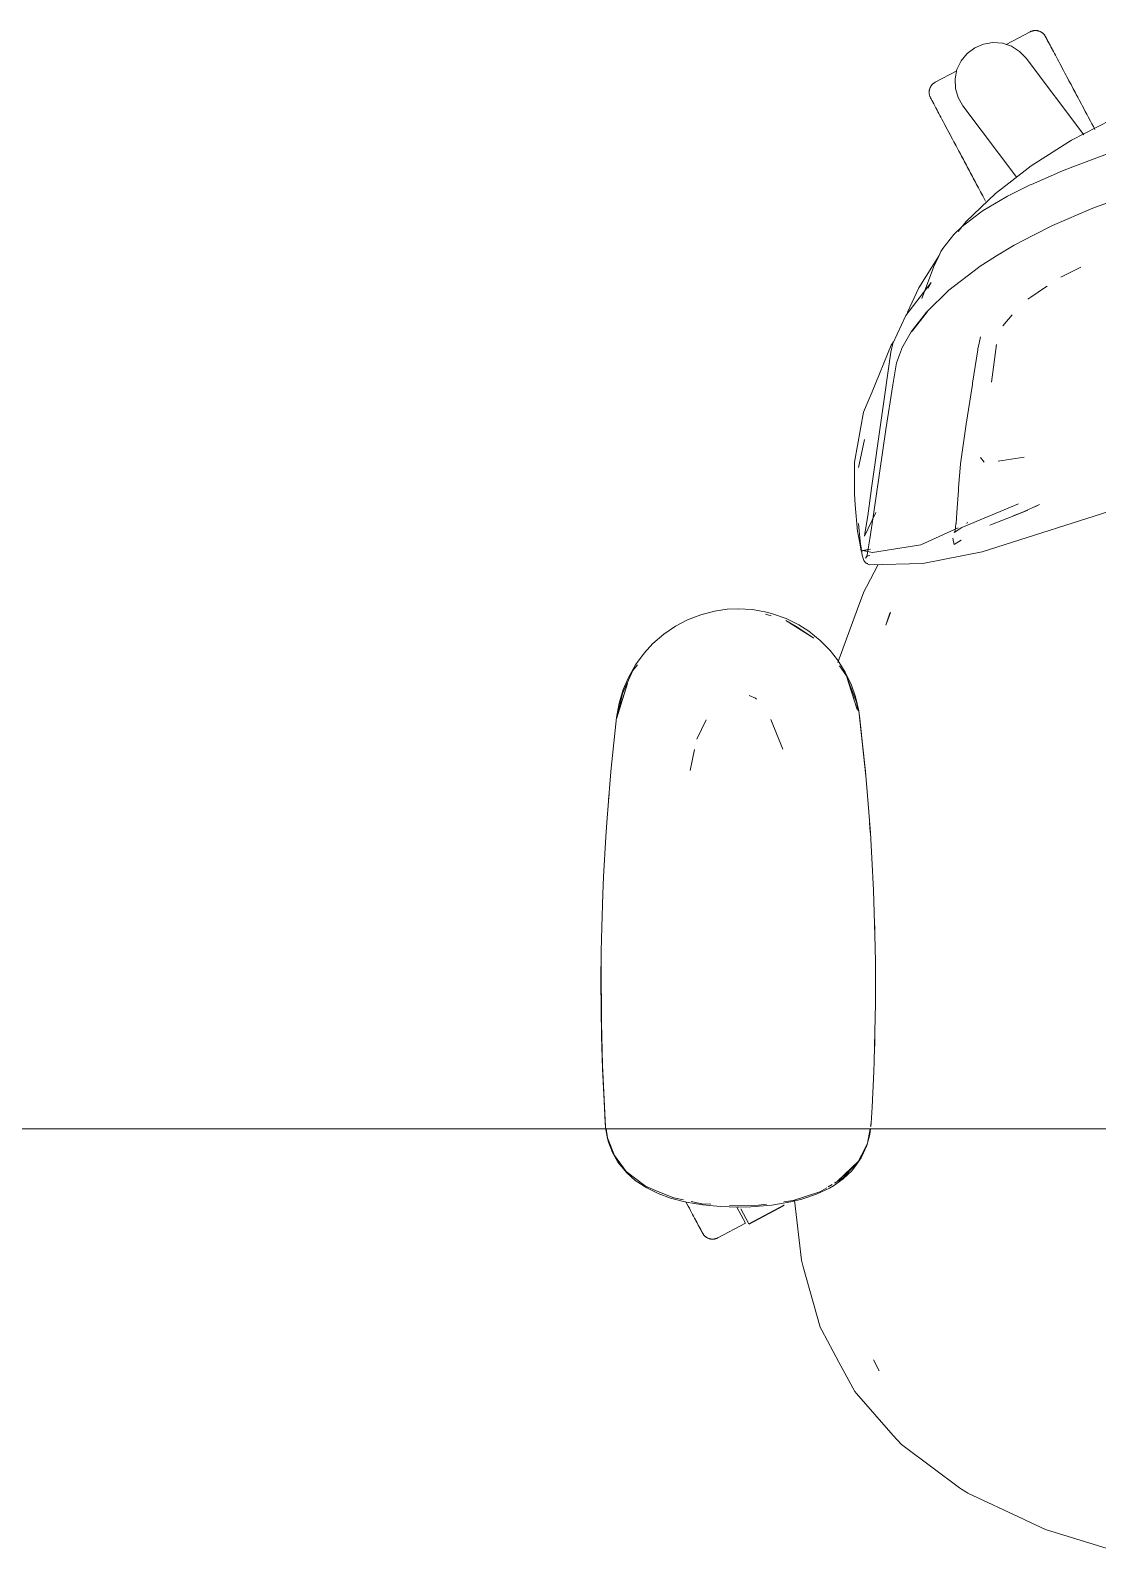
# Model space of a CAD drawing. Header units: millimetres. Extents: x 155927 to 317870, y -36033 to 97293.
# Drawn here: x 167232 to 167609, y 21777 to 22316 of the extents above; entities that cross this region are included whole.
import ezdxf

# ---------------------------------------------------------------- set-up
doc = ezdxf.new("R2010")
doc.units = ezdxf.units.MM
doc.header["$MEASUREMENT"] = 0
doc.layers.add('G-IMPT', color=8, linetype='CONTINUOUS', lineweight=9)
doc.layers.add('I-FURN', color=8, linetype='CONTINUOUS', lineweight=9)

msp = doc.modelspace()

# ---------------------------------------------------------------- linework, layer by layer
at = {"layer": 'G-IMPT'}
for p, q in [((167613.48, 22283.96), (167599.7, 22276.87)), ((167599.7, 22276.87), (167585.41, 22267.9)), ((167615.28, 22273.15), (167600.2, 22267.55)), ((167585.41, 22267.9), (167572.81, 22258.09)), ((167585.57, 22261.3), (167596.52, 22266.07)), ((167596.52, 22266.07), (167600.2, 22267.55)), ((167562.51, 22248.13), (167572.81, 22258.09)), ((167577.11, 22257.08), (167585.12, 22261.08)), ((167585.57, 22261.3), (167585.12, 22261.08)), ((167622.05, 22258.38), (167607.18, 22252.92)), ((167576.51, 22256.77), (167568.51, 22252.04)), ((167577.11, 22257.08), (167576.51, 22256.77)), ((167607.18, 22252.92), (167592.95, 22246.75)), ((167562.51, 22248.13), (167559.65, 22244.62)), ((167561.09, 22246.46), (167567.22, 22251.18)), ((167567.22, 22251.18), (167568.51, 22252.04)), ((167554.21, 22238.7), (167558.07, 22243.57)), ((167558.07, 22243.57), (167561.09, 22246.46)), ((167586.22, 22243.36), (167579.43, 22239.79)), ((167586.22, 22243.36), (167592.95, 22246.75)), ((167553.59, 22237.57), (167552.42, 22235.13)), ((167554.21, 22238.7), (167553.59, 22237.57)), ((167573.2, 22236.02), (167579.43, 22239.79)), ((167545.78, 22224.76), (167552.9, 22236.21)), ((167546.84, 22221), (167551.35, 22232.9)), ((167552.42, 22235.13), (167551.35, 22232.9)), ((167556.41, 22223.95), (167566.85, 22231.97)), ((167567.11, 22232.14), (167566.85, 22231.97)), ((167573.2, 22236.02), (167567.11, 22232.14)), ((167595.97, 22228.52), (167602.94, 22232.06)), ((167550.07, 22226.65), (167541.13, 22214.95)), ((167550.07, 22226.65), (167548.91, 22224.62)), ((167541.8, 22216.13), (167545.78, 22224.76)), ((167556.41, 22223.95), (167548.51, 22216.21)), ((167585.37, 22221.49), (167584.26, 22220.74)), ((167585.37, 22221.49), (167590.5, 22224.99)), ((167590.5, 22224.99), (167591.08, 22225.38)), ((167538.09, 22208.43), (167541.13, 22214.95)), ((167543.09, 22209.25), (167548.51, 22216.21)), ((167548.82, 22216.42), (167543.42, 22209.47)), ((167548.82, 22216.42), (167546.01, 22212.85)), ((167578.73, 22215.22), (167575.4, 22211.31)), ((167543.42, 22209.47), (167546.01, 22212.85)), ((167536.04, 22204.5), (167529.24, 22188.05)), ((167535.88, 22202.07), (167536.52, 22205.06)), ((167536.81, 22205.67), (167536.04, 22204.5)), ((167538.09, 22208.43), (167536.52, 22205.06)), ((167543.09, 22209.25), (167539.81, 22203.41)), ((167567.07, 22205.24), (167566.65, 22203.26)), ((167567.53, 22207.41), (167567.07, 22205.24)), ((167571.45, 22191.37), (167573.23, 22204.72)), ((167573.23, 22204.72), (167573.09, 22204.25)), ((167529.2, 22154.85), (167535.88, 22202.07)), ((167537.84, 22198.2), (167539.59, 22202.99)), ((167539.81, 22203.41), (167539.59, 22202.99)), ((167564.77, 22191.07), (167566.58, 22202.79)), ((167566.58, 22202.79), (167566.65, 22203.26)), ((167537.84, 22198.2), (167536.54, 22190.53)), ((167529.24, 22188.05), (167527.85, 22184.69)), ((167534.14, 22174.76), (167536.54, 22190.53)), ((167562.48, 22176.59), (167564.6, 22189.95)), ((167564.6, 22189.95), (167564.68, 22190.46)), ((167564.77, 22191.07), (167564.68, 22190.46)), ((167526.25, 22180.83), (167527.85, 22184.69)), ((167523.02, 22163.13), (167526.25, 22180.83)), ((167529.59, 22143.89), (167534.14, 22174.76)), ((167562.48, 22176.59), (167560.45, 22162.52)), ((167524.43, 22161.27), (167526.47, 22170.57)), ((167526.47, 22170.57), (167526.62, 22171.15)), ((167523.02, 22163.13), (167522.99, 22156.16)), ((167560.44, 22162.44), (167559.82, 22154.2)), ((167560.44, 22162.44), (167560.45, 22162.52)), ((167568.83, 22163.18), (167567.55, 22164.82)), ((167573.78, 22163.53), (167582.94, 22164.93)), ((167573.78, 22163.53), (167574.13, 22163.58)), ((167522.99, 22156.16), (167522.99, 22151.99)), ((167523.33, 22148.04), (167522.99, 22151.99)), ((167529.2, 22154.85), (167527.76, 22144.19)), ((167559.75, 22153.21), (167559.19, 22145.35)), ((167559.82, 22154.2), (167559.75, 22153.21)), ((167524.14, 22138.71), (167523.33, 22148.04)), ((167526.57, 22137.01), (167530.56, 22145.41)), ((167559.19, 22145.35), (167558.9, 22141.48)), ((167560.97, 22140.04), (167580.95, 22148.48)), ((167618.37, 22147.49), (167568.13, 22131.5)), ((167584.21, 22146.2), (167579.1, 22144.17)), ((167579.1, 22144.17), (167584.22, 22146.2)), ((167579.31, 22144.18), (167584.21, 22146.2)), ((167581.69, 22145.2), (167588.4, 22148.25)), ((167588.4, 22148.25), (167586.76, 22147.33)), ((167524.65, 22138.88), (167524.44, 22141.47)), ((167527.55, 22142.89), (167526.71, 22137.87)), ((167527.55, 22142.89), (167527.76, 22144.19)), ((167528.48, 22136.04), (167529.59, 22143.89)), ((167546.47, 22133.94), (167559.65, 22139.92)), ((167558.3, 22138.28), (167560.97, 22140.04)), ((167558.89, 22141.4), (167558.59, 22139.02)), ((167558.89, 22141.4), (167558.9, 22141.48)), ((167562.69, 22141.49), (167562.96, 22141.93)), ((167579.31, 22144.18), (167570.84, 22140.93)), ((167524.14, 22138.71), (167524.18, 22138.24)), ((167524.18, 22138.24), (167524.99, 22133.99)), ((167525.17, 22134.2), (167524.65, 22138.88)), ((167524.99, 22133.99), (167525.43, 22131.67)), ((167525.25, 22133.58), (167525.17, 22134.2)), ((167526.57, 22137.01), (167526.71, 22137.87)), ((167527.37, 22129.77), (167528.48, 22136.04)), ((167557.83, 22136.37), (167558, 22135.01)), ((167558, 22135.01), (167558.28, 22134.14)), ((167560.76, 22135.67), (167558.28, 22134.14)), ((167558.28, 22134.14), (167560.75, 22135.63)), ((167558.3, 22134.08), (167558.28, 22134.14)), ((167558.59, 22139), (167558.3, 22138.28)), ((167558.3, 22134.08), (167560.76, 22135.67)), ((167558.59, 22139), (167558.59, 22139.02)), ((167525.25, 22133.58), (167525.78, 22130.3)), ((167528.71, 22132.4), (167525.43, 22131.67)), ((167526.33, 22128.44), (167525.78, 22130.3)), ((167528.71, 22132.4), (167525.84, 22131.91)), ((167525.84, 22131.91), (167529.42, 22131.22)), ((167527.54, 22130.39), (167526.98, 22129.29)), ((167527.37, 22129.79), (167526.98, 22129.29)), ((167527.54, 22130.39), (167527.37, 22129.77)), ((167527.37, 22129.79), (167527.92, 22130.11)), ((167528.41, 22130.19), (167527.92, 22130.11)), ((167546.47, 22133.94), (167529.42, 22131.22)), ((167547.17, 22127.31), (167568.13, 22131.5)), ((167526.33, 22128.44), (167526.65, 22127.9)), ((167526.65, 22127.9), (167527.15, 22127.53)), ((167528.19, 22126.92), (167527.15, 22127.53)), ((167527.77, 22127.4), (167527.15, 22127.53)), ((167527.15, 22127.53), (167527.22, 22127.51)), ((167527.77, 22127.4), (167527.22, 22127.51)), ((167531.37, 22126.99), (167527.23, 22119.08)), ((167547.17, 22127.31), (167528.19, 22126.92)), ((167527.23, 22119.08), (167526.31, 22117.32)), ((167524.12, 22111.35), (167526.31, 22117.32)), ((167459.86, 22105.26), (167464.02, 22107.45)), ((167464.02, 22107.45), (167468.73, 22109.29)), ((167473.6, 22110.55), (167468.73, 22109.29)), ((167473.6, 22110.55), (167478.11, 22111.2)), ((167481.96, 22111.37), (167478.11, 22111.2)), ((167481.96, 22111.37), (167487, 22111.07)), ((167487, 22111.07), (167491.95, 22110.19)), ((167493.64, 22108.83), (167491.61, 22109.45)), ((167491.95, 22110.19), (167494.08, 22109.63)), ((167498.85, 22107.92), (167494.08, 22109.63)), ((167498.75, 22107.27), (167502.43, 22105.11)), ((167498.75, 22107.27), (167508.7, 22100.95)), ((167498.85, 22107.92), (167503.36, 22105.68)), ((167517.17, 22092.41), (167524.12, 22111.35)), ((167535.71, 22110.05), (167534.08, 22105.58)), ((167534.08, 22105.58), (167535.45, 22109.46)), ((167535.71, 22110.05), (167535.45, 22109.46)), ((167455.69, 22102.43), (167451.85, 22099.11)), ((167459.86, 22105.26), (167455.69, 22102.43)), ((167502.43, 22105.11), (167508.7, 22100.95)), ((167503.36, 22105.68), (167506.91, 22103.41)), ((167510.88, 22100.22), (167506.91, 22103.41)), ((167448.69, 22095.67), (167451.85, 22099.11)), ((167510.88, 22100.22), (167514.43, 22096.62)), ((167514.43, 22096.62), (167517.05, 22093.31)), ((167443.18, 22087.15), (167445.69, 22091.59)), ((167446.38, 22091.63), (167444.79, 22089.52)), ((167448.69, 22095.67), (167445.69, 22091.59)), ((167519.78, 22088.98), (167517.05, 22093.31)), ((167520.18, 22087.66), (167517.75, 22091.24)), ((167441.05, 22081.46), (167444.79, 22089.52)), ((167443.18, 22087.15), (167441.37, 22082.91)), ((167519.78, 22088.98), (167521.97, 22084.4)), ((167520.18, 22087.66), (167521.08, 22084.95)), ((167520.18, 22087.66), (167523.99, 22075.81)), ((167523.78, 22078.44), (167520.58, 22086.62)), ((167439.01, 22072.49), (167442.84, 22084.95)), ((167441.05, 22081.46), (167439.14, 22073.06)), ((167441.37, 22082.91), (167439.9, 22078.05)), ((167442.84, 22084.95), (167439.93, 22075.81)), ((167485.79, 22080.75), (167488.01, 22079.74)), ((167521.08, 22084.95), (167523.99, 22075.81)), ((167521.97, 22084.4), (167523.42, 22080.27)), ((167524.58, 22075.31), (167523.42, 22080.27)), ((167439.01, 22073), (167439.9, 22078.05)), ((167439.01, 22072.49), (167439.93, 22075.81)), ((167488.01, 22079.74), (167488.46, 22079.44)), ((167524.36, 22075.38), (167523.78, 22078.44)), ((167524.58, 22075.31), (167527.03, 22052.35)), ((167524.58, 22075.31), (167524.91, 22072.49)), ((167524.58, 22075.31), (167526.93, 22053.87)), ((167437.1, 22055.08), (167439.01, 22073)), ((167470.58, 22072.12), (167467.31, 22065.34)), ((167497.68, 22061.79), (167493.53, 22072.21)), ((167527.03, 22052.35), (167524.91, 22072.49)), ((167464.98, 22054.29), (167466.55, 22061.72)), ((167436.76, 22050.95), (167437.1, 22055.08)), ((167526.93, 22053.87), (167527.91, 22042.47)), ((167435.51, 22035.89), (167436.76, 22050.95)), ((167436.16, 22044.07), (167436.33, 22045.75)), ((167528.64, 22032.19), (167527.91, 22042.47)), ((167435.51, 22035.89), (167435.18, 22030.8)), ((167528.51, 22034.23), (167528.37, 22035.65)), ((167528.51, 22034.23), (167528.6, 22032.33)), ((167528.64, 22032.19), (167529.2, 22023.32)), ((167435.18, 22030.8), (167434.37, 22016.66)), ((167529.74, 22012.01), (167529.2, 22023.32)), ((167434.12, 22010.64), (167434.37, 22016.66)), ((167434.12, 22010.64), (167433.73, 21998.88)), ((167529.74, 22012.01), (167530.04, 22004.13)), ((167433.98, 22005.75), (167433.87, 22003.82)), ((167433.87, 22003.82), (167433.85, 22002.32)), ((167530.33, 21991.82), (167530.04, 22004.13)), ((167530.12, 22000.26), (167530.2, 21998.6)), ((167433.56, 21990.46), (167433.73, 21998.88)), ((167530.2, 21998.6), (167530.2, 21996.52)), ((167433.56, 21990.46), (167433.48, 21979.67)), ((167433.56, 21990.46), (167433.52, 21970.28)), ((167433.56, 21990.46), (167433.68, 21960.44)), ((167530.33, 21991.82), (167530.4, 21986.35)), ((167530.41, 21971.64), (167530.4, 21986.35)), ((167433.68, 21960.44), (167433.48, 21979.67)), ((167433.52, 21970.28), (167433.68, 21960.44)), ((167433.52, 21970.28), (167434.02, 21948.88)), ((167433.52, 21970.28), (167433.98, 21950.09)), ((167433.56, 21970.28), (167433.54, 21968.24)), ((167433.54, 21968.24), (167433.62, 21966.03)), ((167530.36, 21967.13), (167529.98, 21951.46)), ((167530.36, 21967.13), (167530.41, 21971.64)), ((167433.68, 21960.44), (167434.02, 21948.88)), ((167530.07, 21955.5), (167530.18, 21958.18)), ((167530.18, 21960.4), (167530.18, 21958.18)), ((167529.98, 21951.46), (167529.86, 21947.91)), ((167434.02, 21948.88), (167433.98, 21950.09)), ((167433.98, 21950.09), (167435.07, 21928.31)), ((167433.98, 21950.09), (167434.96, 21929.91)), ((167434.02, 21948.88), (167435.07, 21928.31)), ((167529.24, 21935.35), (167529.86, 21947.91)), ((167529.24, 21935.35), (167528.96, 21929.69)), ((167435.07, 21928.31), (167434.96, 21929.91)), ((167528.68, 21928.43), (167528.96, 21929.91)), ((167528.96, 21929.69), (167528.8, 21928.43)), ((167435.07, 21928.31), (167435.32, 21926.66)), ((167435.79, 21924.44), (167435.31, 21927.61)), ((167435.77, 21924.26), (167435.32, 21926.66)), ((167435.77, 21924.26), (167436.14, 21922.92)), ((167435.79, 21924.44), (167438.2, 21918.25)), ((167528.46, 21925.68), (167527.39, 21921.73)), ((167527.59, 21922.57), (167528.53, 21927.61)), ((167528.7, 21927.61), (167528.46, 21925.68)), ((167437.53, 21919.28), (167436.14, 21922.92)), ((167437.53, 21919.28), (167439.49, 21915.84)), ((167525.41, 21917.4), (167527.39, 21921.73)), ((167525.49, 21918.31), (167527.59, 21922.57)), ((167438.2, 21918.25), (167442.37, 21912.62)), ((167439.49, 21915.84), (167442.57, 21912.1)), ((167516.99, 21909.17), (167524.38, 21916.07)), ((167518.61, 21910.58), (167522.15, 21913.66)), ((167519.08, 21910.36), (167524.38, 21916.07)), ((167522.07, 21912.86), (167523.2, 21914.18)), ((167524.38, 21916.07), (167522.15, 21913.66)), ((167525.41, 21917.4), (167523.2, 21914.18)), ((167525.49, 21918.31), (167524.38, 21916.07)), ((167442.37, 21912.62), (167449.16, 21907.41)), ((167445.6, 21909.44), (167442.57, 21912.1)), ((167449.65, 21906.78), (167445.6, 21909.44)), ((167513.7, 21907.15), (167515.14, 21908.01)), ((167519.02, 21909.99), (167515.57, 21907.55)), ((167515.92, 21908.48), (167519.08, 21910.36)), ((167516.99, 21909.17), (167518.46, 21910.45)), ((167522.07, 21912.86), (167519.02, 21909.99)), ((167449.16, 21907.41), (167453.55, 21905.57)), ((167449.65, 21906.78), (167453.72, 21904.8)), ((167459.17, 21903.24), (167453.55, 21905.57)), ((167458.06, 21903.21), (167453.72, 21904.8)), ((167458.06, 21903.21), (167463.54, 21901.78)), ((167459.17, 21903.24), (167462.64, 21902.53)), ((167498.09, 21901.91), (167501.38, 21902.37)), ((167504.47, 21902.8), (167500.54, 21901.82)), ((167501.38, 21902.37), (167510.78, 21905.4)), ((167501.89, 21902.49), (167504.3, 21881.21)), ((167504.47, 21902.8), (167509.56, 21904.54)), ((167509.56, 21904.54), (167514.19, 21906.74)), ((167510.78, 21905.4), (167513.23, 21906.87)), ((167514.19, 21906.74), (167515.57, 21907.55)), ((167469.47, 21900.78), (167463.54, 21901.78)), ((167465.38, 21901.97), (167469.13, 21901.2)), ((167469.13, 21901.2), (167472.34, 21901)), ((167469.47, 21900.78), (167475.62, 21900.22)), ((167481.96, 21900.04), (167475.62, 21900.22)), ((167478.85, 21900.6), (167481.96, 21900.41)), ((167489.12, 21900.64), (167481.96, 21900.41)), ((167486.47, 21900.13), (167481.96, 21900.04)), ((167486.47, 21900.13), (167493.78, 21900.7)), ((167489.12, 21900.64), (167491.91, 21901.04)), ((167500.54, 21901.82), (167493.78, 21900.7)), ((167504.94, 21878.95), (167504.3, 21881.21)), ((167504.94, 21878.95), (167510.95, 21857.6)), ((167510.95, 21857.6), (167511.54, 21856.49)), ((167511.54, 21856.49), (167517.55, 21845.25)), ((167517.55, 21845.25), (167523.14, 21834.82)), ((167530.57, 21844.42), (167529.79, 21846.01)), ((167531.75, 21842.12), (167529.79, 21846.01)), ((167531.75, 21842.12), (167530.57, 21844.42)), ((167523.72, 21834.15), (167523.14, 21834.82)), ((167536.74, 21819.37), (167523.72, 21834.15)), ((167536.74, 21819.37), (167539.61, 21816.11)), ((167540.58, 21815.38), (167539.61, 21816.11)), ((167560.08, 21800.81), (167540.58, 21815.38)), ((167560.08, 21800.81), (167560.85, 21800.35)), ((167560.85, 21800.35), (167562.42, 21799.41)), ((167563.13, 21798.99), (167562.42, 21799.41)), ((167563.13, 21798.99), (167582.78, 21789.72)), ((167582.78, 21789.72), (167583.69, 21789.29)), ((167590.46, 21786.1), (167583.69, 21789.29)), ((167590.46, 21786.1), (167607.73, 21780.78)), ((167607.73, 21780.78), (167621.34, 21776.59))]:
    msp.add_line(p, q, dxfattribs=at)
at = {"layer": 'I-FURN'}
for p, q in [((167585.05, 22315.18), (167576.64, 22310.71)), ((167585.05, 22315.18), (167585.19, 22315.25)), ((167585.19, 22315.25), (167585.34, 22315.32)), ((167585.34, 22315.32), (167585.49, 22315.38)), ((167585.49, 22315.38), (167585.64, 22315.43)), ((167585.64, 22315.43), (167585.79, 22315.48)), ((167585.79, 22315.48), (167585.95, 22315.53)), ((167585.95, 22315.53), (167586.1, 22315.56)), ((167586.1, 22315.56), (167586.26, 22315.59)), ((167586.26, 22315.59), (167586.42, 22315.62)), ((167586.42, 22315.62), (167586.58, 22315.63)), ((167586.58, 22315.63), (167586.74, 22315.65)), ((167586.74, 22315.65), (167586.9, 22315.65)), ((167586.9, 22315.65), (167587.06, 22315.65)), ((167587.06, 22315.65), (167587.23, 22315.64)), ((167587.23, 22315.64), (167587.39, 22315.63)), ((167587.39, 22315.63), (167587.55, 22315.6)), ((167587.55, 22315.6), (167587.7, 22315.58)), ((167587.7, 22315.58), (167587.86, 22315.54)), ((167587.86, 22315.54), (167588.02, 22315.5)), ((167588.02, 22315.5), (167588.17, 22315.46)), ((167588.17, 22315.46), (167588.32, 22315.4)), ((167588.32, 22315.4), (167588.48, 22315.35)), ((167588.48, 22315.35), (167588.62, 22315.28)), ((167588.62, 22315.28), (167588.77, 22315.21)), ((167588.77, 22315.21), (167588.91, 22315.13)), ((167588.91, 22315.13), (167589.05, 22315.05)), ((167589.05, 22315.05), (167589.18, 22314.97)), ((167589.18, 22314.97), (167589.32, 22314.87)), ((167589.32, 22314.87), (167589.44, 22314.78)), ((167589.44, 22314.78), (167589.57, 22314.67)), ((167589.57, 22314.67), (167589.69, 22314.57)), ((167589.69, 22314.57), (167589.8, 22314.45)), ((167589.8, 22314.45), (167589.92, 22314.34)), ((167589.92, 22314.34), (167590.02, 22314.21)), ((167590.02, 22314.21), (167590.12, 22314.09)), ((167590.12, 22314.09), (167590.22, 22313.96)), ((167590.22, 22313.96), (167590.31, 22313.83)), ((167590.31, 22313.83), (167590.4, 22313.69)), ((167590.4, 22313.69), (167590.48, 22313.55)), ((167590.48, 22313.55), (167590.5, 22313.51)), ((167590.5, 22313.51), (167590.51, 22313.49)), ((167590.52, 22313.46), (167590.5, 22313.51)), ((167590.5, 22313.51), (167590.5, 22313.51)), ((167590.51, 22313.49), (167590.54, 22313.43)), ((167590.57, 22313.38), (167590.52, 22313.46)), ((167590.54, 22313.43), (167590.59, 22313.33)), ((167590.63, 22313.26), (167590.57, 22313.38)), ((167590.59, 22313.33), (167590.67, 22313.19)), ((167590.72, 22313.1), (167590.63, 22313.26)), ((167590.67, 22313.19), (167590.76, 22313.01)), ((167590.82, 22312.9), (167590.72, 22313.1)), ((167590.76, 22313.01), (167590.88, 22312.79)), ((167590.95, 22312.66), (167590.82, 22312.9)), ((167590.88, 22312.79), (167591.02, 22312.53)), ((167591.1, 22312.38), (167590.95, 22312.66)), ((167591.02, 22312.53), (167591.17, 22312.24)), ((167591.27, 22312.06), (167591.1, 22312.38)), ((167591.17, 22312.24), (167591.35, 22311.9)), ((167591.46, 22311.7), (167591.27, 22312.06)), ((167591.35, 22311.9), (167591.55, 22311.53)), ((167560.66, 22304.91), (167562.79, 22307.52)), ((167562.79, 22307.52), (167565.49, 22309.55)), ((167565.49, 22309.55), (167568.59, 22310.88)), ((167568.59, 22310.88), (167571.92, 22311.42)), ((167571.92, 22311.42), (167575.28, 22311.16)), ((167575.28, 22311.16), (167578.48, 22310.09)), ((167578.48, 22310.09), (167581.34, 22308.29)), ((167581.34, 22308.29), (167583.68, 22305.86)), ((167591.67, 22311.31), (167591.46, 22311.7)), ((167591.55, 22311.53), (167591.77, 22311.12)), ((167591.9, 22310.88), (167591.67, 22311.31)), ((167591.77, 22311.12), (167592.01, 22310.67)), ((167592.14, 22310.42), (167591.9, 22310.88)), ((167592.01, 22310.67), (167592.26, 22310.19)), ((167592.41, 22309.91), (167592.14, 22310.42)), ((167592.26, 22310.19), (167592.54, 22309.67)), ((167592.69, 22309.38), (167592.41, 22309.91)), ((167592.54, 22309.67), (167592.83, 22309.12)), ((167593, 22308.81), (167592.69, 22309.38)), ((167592.83, 22309.12), (167593.14, 22308.54)), ((167593.32, 22308.21), (167593, 22308.81)), ((167593.65, 22307.57), (167593.32, 22308.21)), ((167594.01, 22306.91), (167593.65, 22307.57)), ((167594.38, 22306.22), (167594.01, 22306.91)), ((167559.13, 22301.4), (167551.55, 22297.37)), ((167558.55, 22298.55), (167559.22, 22301.86)), ((167559.22, 22301.86), (167560.66, 22304.91)), ((167583.68, 22305.86), (167604.07, 22278.8)), ((167594.76, 22305.49), (167594.38, 22306.22)), ((167595.16, 22304.74), (167594.76, 22305.49)), ((167595.57, 22303.97), (167595.16, 22304.74)), ((167596, 22303.17), (167595.57, 22303.97)), ((167596.43, 22302.34), (167596, 22303.17)), ((167596.89, 22301.5), (167596.43, 22302.34)), ((167597.35, 22300.63), (167596.89, 22301.5)), ((167549.85, 22295.64), (167549.92, 22295.78)), ((167549.92, 22295.78), (167550.01, 22295.92)), ((167550.01, 22295.92), (167550.09, 22296.06)), ((167550.09, 22296.06), (167550.19, 22296.19)), ((167550.19, 22296.19), (167550.28, 22296.32)), ((167550.28, 22296.32), (167550.39, 22296.44)), ((167550.39, 22296.44), (167550.49, 22296.56)), ((167550.49, 22296.56), (167550.61, 22296.68)), ((167550.61, 22296.68), (167550.72, 22296.79)), ((167550.72, 22296.79), (167550.84, 22296.89)), ((167550.84, 22296.89), (167550.97, 22296.99)), ((167550.97, 22296.99), (167551.1, 22297.09)), ((167551.1, 22297.09), (167551.23, 22297.18)), ((167551.23, 22297.18), (167551.37, 22297.27)), ((167551.37, 22297.27), (167551.51, 22297.35)), ((167551.51, 22297.35), (167551.55, 22297.37)), ((167558.69, 22295.18), (167558.55, 22298.55)), ((167597.82, 22299.74), (167597.35, 22300.63)), ((167598.3, 22298.84), (167597.82, 22299.74)), ((167598.04, 22299.33), (167598.52, 22298.41)), ((167598.79, 22297.91), (167598.3, 22298.84)), ((167598.52, 22298.41), (167599.02, 22297.48)), ((167599.29, 22296.98), (167598.79, 22297.91)), ((167599.02, 22297.48), (167599.52, 22296.54)), ((167599.79, 22296.02), (167599.29, 22296.98)), ((167599.52, 22296.54), (167600.03, 22295.58)), ((167600.31, 22295.06), (167599.79, 22296.02)), ((167549.41, 22293.93), (167549.42, 22294.1)), ((167549.41, 22293.77), (167549.41, 22293.93)), ((167549.41, 22293.61), (167549.41, 22293.77)), ((167549.42, 22293.45), (167549.41, 22293.61)), ((167549.42, 22294.1), (167549.43, 22294.26)), ((167549.44, 22293.29), (167549.42, 22293.45)), ((167549.43, 22294.26), (167549.46, 22294.42)), ((167549.47, 22293.13), (167549.44, 22293.29)), ((167549.46, 22294.42), (167549.48, 22294.57)), ((167549.5, 22292.97), (167549.47, 22293.13)), ((167549.48, 22294.57), (167549.52, 22294.73)), ((167549.53, 22292.82), (167549.5, 22292.97)), ((167549.52, 22294.73), (167549.56, 22294.89)), ((167549.58, 22292.66), (167549.53, 22292.82)), ((167549.56, 22294.89), (167549.6, 22295.04)), ((167549.62, 22292.51), (167549.58, 22292.66)), ((167549.6, 22295.04), (167549.66, 22295.2)), ((167549.68, 22292.36), (167549.62, 22292.51)), ((167549.66, 22295.2), (167549.71, 22295.35)), ((167549.74, 22292.21), (167549.68, 22292.36)), ((167549.71, 22295.35), (167549.78, 22295.49)), ((167549.81, 22292.06), (167549.74, 22292.21)), ((167549.78, 22295.49), (167549.85, 22295.64)), ((167549.88, 22291.92), (167549.81, 22292.06)), ((167549.88, 22291.91), (167549.88, 22291.92)), ((167549.88, 22291.92), (167549.89, 22291.9)), ((167549.91, 22291.87), (167549.88, 22291.91)), ((167549.89, 22291.9), (167549.92, 22291.84)), ((167549.95, 22291.79), (167549.91, 22291.87)), ((167549.92, 22291.84), (167549.98, 22291.74)), ((167550.01, 22291.66), (167549.95, 22291.79)), ((167549.98, 22291.74), (167550.05, 22291.6)), ((167550.1, 22291.5), (167550.01, 22291.66)), ((167550.05, 22291.6), (167550.15, 22291.42)), ((167550.21, 22291.3), (167550.1, 22291.5)), ((167550.15, 22291.42), (167550.26, 22291.2)), ((167550.34, 22291.06), (167550.21, 22291.3)), ((167550.26, 22291.2), (167550.4, 22290.94)), ((167550.48, 22290.78), (167550.34, 22291.06)), ((167550.4, 22290.94), (167550.56, 22290.64)), ((167550.65, 22290.46), (167550.48, 22290.78)), ((167550.56, 22290.64), (167550.74, 22290.3)), ((167550.84, 22290.11), (167550.65, 22290.46)), ((167550.74, 22290.3), (167550.94, 22289.93)), ((167559.64, 22291.94), (167558.69, 22295.18)), ((167561.33, 22289.02), (167559.64, 22291.94)), ((167600.03, 22295.58), (167600.55, 22294.61)), ((167600.83, 22294.09), (167600.31, 22295.06)), ((167600.55, 22294.61), (167601.07, 22293.63)), ((167601.35, 22293.1), (167600.83, 22294.09)), ((167601.07, 22293.63), (167601.59, 22292.65)), ((167601.88, 22292.11), (167601.35, 22293.1)), ((167601.59, 22292.65), (167602.12, 22291.65)), ((167602.41, 22291.11), (167601.88, 22292.11)), ((167602.12, 22291.65), (167602.65, 22290.65)), ((167602.94, 22290.11), (167602.41, 22291.11)), ((167602.65, 22290.65), (167603.18, 22289.65)), ((167551.05, 22289.72), (167550.84, 22290.11)), ((167550.94, 22289.93), (167551.15, 22289.52)), ((167551.28, 22289.29), (167551.05, 22289.72)), ((167551.15, 22289.52), (167551.39, 22289.08)), ((167551.53, 22288.82), (167551.28, 22289.29)), ((167551.39, 22289.08), (167551.65, 22288.59)), ((167551.79, 22288.32), (167551.53, 22288.82)), ((167551.65, 22288.59), (167551.92, 22288.08)), ((167552.08, 22287.78), (167551.79, 22288.32)), ((167551.92, 22288.08), (167552.22, 22287.53)), ((167552.38, 22287.21), (167552.08, 22287.78)), ((167552.22, 22287.53), (167552.53, 22286.94)), ((167552.53, 22286.94), (167552.85, 22286.33)), ((167552.85, 22286.33), (167553.2, 22285.68)), ((167553.2, 22285.68), (167553.56, 22285)), ((167553.56, 22285), (167553.93, 22284.29)), ((167580.4, 22263.71), (167561.33, 22289.02)), ((167603.47, 22289.11), (167602.94, 22290.11)), ((167603.18, 22289.65), (167603.72, 22288.65)), ((167604.01, 22288.1), (167603.47, 22289.11)), ((167603.72, 22288.65), (167604.25, 22287.64)), ((167604.54, 22287.1), (167604.01, 22288.1)), ((167604.25, 22287.64), (167604.79, 22286.64)), ((167605.07, 22286.1), (167604.54, 22287.1)), ((167604.79, 22286.64), (167605.32, 22285.64)), ((167605.61, 22285.1), (167605.07, 22286.1)), ((167605.32, 22285.64), (167605.85, 22284.64)), ((167606.13, 22284.1), (167605.61, 22285.1)), ((167553.93, 22284.29), (167554.33, 22283.56)), ((167554.33, 22283.56), (167554.73, 22282.8)), ((167554.73, 22282.8), (167555.15, 22282.01)), ((167555.15, 22282.01), (167555.58, 22281.2)), ((167555.58, 22281.2), (167556.03, 22280.36)), ((167556.27, 22279.9), (167555.82, 22280.75)), ((167556.03, 22280.36), (167556.48, 22279.5)), ((167556.73, 22279.03), (167556.27, 22279.9)), ((167556.48, 22279.5), (167556.95, 22278.63)), ((167605.85, 22284.64), (167606.38, 22283.65)), ((167606.66, 22283.12), (167606.13, 22284.1)), ((167606.38, 22283.65), (167606.9, 22282.66)), ((167607.18, 22282.14), (167606.66, 22283.12)), ((167606.9, 22282.66), (167607.42, 22281.69)), ((167607.69, 22281.17), (167607.18, 22282.14)), ((167607.42, 22281.69), (167607.93, 22280.73)), ((167557.2, 22278.15), (167556.73, 22279.03)), ((167556.95, 22278.63), (167557.42, 22277.73)), ((167557.68, 22277.24), (167557.2, 22278.15)), ((167557.42, 22277.73), (167557.91, 22276.82)), ((167558.17, 22276.32), (167557.68, 22277.24)), ((167557.91, 22276.82), (167558.4, 22275.89)), ((167558.67, 22275.38), (167558.17, 22276.32)), ((167558.4, 22275.89), (167558.91, 22274.94)), ((167559.18, 22274.43), (167558.67, 22275.38)), ((167558.91, 22274.94), (167559.41, 22273.99)), ((167559.69, 22273.46), (167559.18, 22274.43)), ((167559.41, 22273.99), (167559.93, 22273.02)), ((167560.21, 22272.49), (167559.69, 22273.46)), ((167559.93, 22273.02), (167560.45, 22272.04)), ((167560.73, 22271.51), (167560.21, 22272.49)), ((167560.45, 22272.04), (167560.97, 22271.05)), ((167561.26, 22270.52), (167560.73, 22271.51)), ((167560.97, 22271.05), (167561.5, 22270.06)), ((167561.79, 22269.52), (167561.26, 22270.52)), ((167561.5, 22270.06), (167562.03, 22269.06)), ((167562.32, 22268.52), (167561.79, 22269.52)), ((167562.03, 22269.06), (167562.57, 22268.06)), ((167562.86, 22267.51), (167562.32, 22268.52)), ((167562.57, 22268.06), (167563.1, 22267.05)), ((167563.39, 22266.51), (167562.86, 22267.51)), ((167563.1, 22267.05), (167563.64, 22266.05)), ((167563.93, 22265.5), (167563.39, 22266.51)), ((167563.64, 22266.05), (167564.17, 22265.04)), ((167564.46, 22264.5), (167563.93, 22265.5)), ((167564.17, 22265.04), (167564.7, 22264.04)), ((167564.99, 22263.5), (167564.46, 22264.5)), ((167564.7, 22264.04), (167565.23, 22263.04)), ((167565.52, 22262.51), (167564.99, 22263.5)), ((167565.23, 22263.04), (167565.76, 22262.05)), ((167566.04, 22261.52), (167565.52, 22262.51)), ((167565.76, 22262.05), (167566.28, 22261.07)), ((167566.56, 22260.54), (167566.04, 22261.52)), ((167566.28, 22261.07), (167566.8, 22260.09)), ((167567.08, 22259.57), (167566.56, 22260.54)), ((167566.8, 22260.09), (167567.31, 22259.13)), ((167567.59, 22258.61), (167567.08, 22259.57)), ((167567.31, 22259.13), (167567.82, 22258.18)), ((167568.09, 22257.67), (167567.59, 22258.61)), ((167567.82, 22258.18), (167568.32, 22257.24)), ((167568.58, 22256.74), (167568.09, 22257.67)), ((167568.32, 22257.24), (167568.81, 22256.32)), ((167569.07, 22255.83), (167568.58, 22256.74)), ((167568.81, 22256.32), (167569.29, 22255.41)), ((168446.96, 21927.61), (167046.96, 21927.61)), ((167046.96, 21927.61), (168446.96, 21927.61)), ((167463.42, 21902), (167463.86, 21901.18)), ((167463.86, 21901.18), (167464.29, 21900.38)), ((167464.29, 21900.38), (167464.7, 21899.6)), ((167464.7, 21899.6), (167465.1, 21898.85)), ((167465.1, 21898.85), (167465.48, 21898.13)), ((167465.48, 21898.13), (167465.85, 21897.44)), ((167465.85, 21897.44), (167466.2, 21896.77)), ((167466.2, 21896.77), (167466.54, 21896.14)), ((167484.5, 21894.32), (167481.5, 21899.95)), ((167485.73, 21894.13), (167482.91, 21899.43)), ((167498.09, 21900.71), (167485.73, 21894.13)), ((167485.82, 21893.96), (167498.18, 21900.54)), ((167498.04, 21900.8), (167498.09, 21900.71)), ((167466.54, 21896.14), (167466.86, 21895.54)), ((167467.03, 21895.23), (167466.71, 21895.81)), ((167466.86, 21895.54), (167467.16, 21894.97)), ((167467.32, 21894.67), (167467.03, 21895.23)), ((167467.16, 21894.97), (167467.45, 21894.43)), ((167467.59, 21894.16), (167467.32, 21894.67)), ((167467.45, 21894.43), (167467.71, 21893.93)), ((167467.85, 21893.68), (167467.59, 21894.16)), ((167467.71, 21893.93), (167467.96, 21893.47)), ((167468.09, 21893.23), (167467.85, 21893.68)), ((167467.96, 21893.47), (167468.19, 21893.04)), ((167468.3, 21892.82), (167468.09, 21893.23)), ((167468.19, 21893.04), (167468.4, 21892.64)), ((167468.5, 21892.45), (167468.3, 21892.82)), ((167468.4, 21892.64), (167468.59, 21892.29)), ((167468.68, 21892.11), (167468.5, 21892.45)), ((167468.59, 21892.29), (167468.76, 21891.97)), ((167468.84, 21891.81), (167468.68, 21892.11)), ((167468.76, 21891.97), (167468.91, 21891.69)), ((167468.98, 21891.56), (167468.84, 21891.81)), ((167468.91, 21891.69), (167469.03, 21891.45)), ((167469.09, 21891.34), (167468.98, 21891.56)), ((167469.03, 21891.45), (167469.14, 21891.25)), ((167474.81, 21889.17), (167484.5, 21894.32)), ((167469.19, 21891.16), (167469.09, 21891.34)), ((167469.14, 21891.25), (167469.23, 21891.09)), ((167469.26, 21891.02), (167469.19, 21891.16)), ((167469.23, 21891.09), (167469.29, 21890.96)), ((167469.32, 21890.92), (167469.26, 21891.02)), ((167469.29, 21890.96), (167469.33, 21890.88)), ((167469.35, 21890.86), (167469.32, 21890.92)), ((167469.33, 21890.88), (167469.36, 21890.84)), ((167469.36, 21890.84), (167469.35, 21890.86)), ((167469.38, 21890.8), (167469.36, 21890.84)), ((167469.36, 21890.84), (167469.36, 21890.84)), ((167469.46, 21890.66), (167469.38, 21890.8)), ((167469.55, 21890.52), (167469.46, 21890.66)), ((167469.64, 21890.39), (167469.55, 21890.52)), ((167469.73, 21890.26), (167469.64, 21890.39)), ((167469.83, 21890.13), (167469.73, 21890.26)), ((167469.94, 21890.01), (167469.83, 21890.13)), ((167470.05, 21889.89), (167469.94, 21890.01)), ((167470.17, 21889.78), (167470.05, 21889.89)), ((167470.29, 21889.67), (167470.17, 21889.78)), ((167470.41, 21889.57), (167470.29, 21889.67)), ((167470.54, 21889.47), (167470.41, 21889.57)), ((167470.67, 21889.38), (167470.54, 21889.47)), ((167470.81, 21889.29), (167470.67, 21889.38)), ((167470.95, 21889.21), (167470.81, 21889.29)), ((167471.09, 21889.14), (167470.95, 21889.21)), ((167471.23, 21889.07), (167471.09, 21889.14)), ((167471.38, 21889), (167471.23, 21889.07)), ((167471.53, 21888.94), (167471.38, 21889)), ((167471.68, 21888.89), (167471.53, 21888.94)), ((167471.84, 21888.84), (167471.68, 21888.89)), ((167471.99, 21888.8), (167471.84, 21888.84)), ((167472.15, 21888.77), (167471.99, 21888.8)), ((167472.31, 21888.74), (167472.15, 21888.77)), ((167472.47, 21888.72), (167472.31, 21888.74)), ((167472.63, 21888.71), (167472.47, 21888.72)), ((167472.79, 21888.7), (167472.63, 21888.71)), ((167472.95, 21888.7), (167472.79, 21888.7)), ((167473.11, 21888.7), (167472.95, 21888.7)), ((167473.28, 21888.71), (167473.11, 21888.7)), ((167473.44, 21888.73), (167473.28, 21888.71)), ((167473.6, 21888.75), (167473.44, 21888.73)), ((167473.75, 21888.78), (167473.6, 21888.75)), ((167473.91, 21888.82), (167473.75, 21888.78)), ((167474.07, 21888.86), (167473.91, 21888.82)), ((167474.22, 21888.91), (167474.07, 21888.86)), ((167474.37, 21888.97), (167474.22, 21888.91)), ((167474.52, 21889.03), (167474.37, 21888.97)), ((167474.67, 21889.1), (167474.52, 21889.03)), ((167474.81, 21889.17), (167474.67, 21889.1))]:
    msp.add_line(p, q, dxfattribs=at)

doc.saveas('drawing.dxf')
